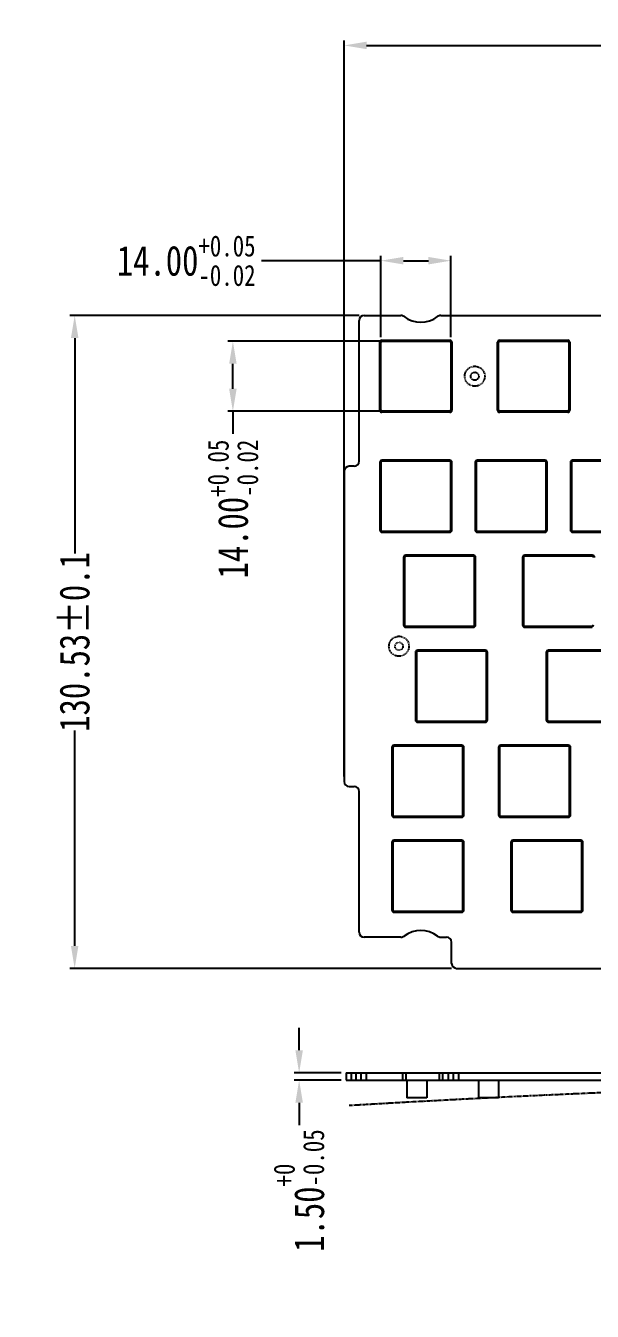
# Model space of a CAD drawing. Header units: inches. Extents: x 2039 to 2506, y 39 to 309.
# Drawn here: x 2038.5 to 2151.9, y 52.2 to 309.2 of the extents above; entities that cross this region are included whole.
import ezdxf

# ---------------------------------------------------------------- set-up
doc = ezdxf.new("R2010")
doc.units = ezdxf.units.IN
doc.header["$LTSCALE"] = 0.909449
doc.header["$MEASUREMENT"] = 0
doc.header["$PDMODE"] = 3
doc.header["$PDSIZE"] = 0.3125
for name, pattern in [('CENTER', [0.6, 0.375, -0.075, 0.075, -0.075]), ('HIDDEN', [0.2, 0.1, -0.1]), ('PHANTOM', [0.8, 0.45, -0.05, 0.1, -0.05, 0.1, -0.05])]:
    doc.linetypes.add(name, pattern=pattern)
doc.layers.get('0').update_dxf_attribs({"linetype": 'CONTINUOUS'})
doc.layers.get('Defpoints').update_dxf_attribs({"linetype": 'CONTINUOUS'})
doc.layers.add('DEFAULT_2', color=8, linetype='HIDDEN')
doc.layers.add('DEFAULT_3', color=7, linetype='PHANTOM')
doc.styles.get("Standard").update_dxf_attribs({"font": 'txt', "width": 0.8})
doc.dimstyles.get("Standard").update_dxf_attribs({"dimtxt": 6, "dimasz": 4.5, "dimexe": 1, "dimexo": 1, "dimgap": 0.09, "dimtad": 0, "dimzin": 1, "dimdsep": 46, "dimtxsty": 'Standard', "dimcen": 0.09, "dimclrd": 5, "dimclre": 5, "dimclrt": 1, "dimadec": 0, "dimazin": 0, "dimtp": 0.01, "dimtm": 0.01, "dimtfac": 1, "dimtofl": 0, "dimtmove": 0, "dimatfit": 3, "dimfxl": 1, "dimtolj": 1, "dimtzin": 4, "dimarcsym": 0})

# ---------------------------------------------------------------- blocks, each defined once
blk = doc.blocks.new('*D10')
at = {"layer": 'DEFAULT_3', "color": 3, "linetype": 'ByBlock', "lineweight": -2, "transparency": 16777216}
for p, q in [((2105.23, 251.26), (2047.34, 251.26)), ((2048.34, 246.76), (2048.34, 203.68)), ((2048.34, 125.23), (2048.34, 168.3)), ((2123.73, 120.73), (2047.34, 120.73))]:
    blk.add_line(p, q, dxfattribs=at)
at = {"layer": 'DEFAULT_3', "color": 3, "linetype": 'ByBlock', "transparency": 16777216}
for points in [[(2049.09, 246.76), (2047.59, 246.76), (2048.34, 251.26)], [(2047.59, 125.23), (2049.09, 125.23), (2048.34, 120.73)]]:
    blk.add_solid(points, dxfattribs=at)
at = {"layer": 'Defpoints', "color": 0, "linetype": 'ByBlock', "transparency": 16777216}
for p in [(2106.23, 251.26), (2048.34, 120.73), (2124.73, 120.73)]:
    blk.add_point(p, dxfattribs=at)
at = {"layer": 'DEFAULT_3', "color": 3, "linetype": 'ByBlock', "transparency": 16777216, "insert": (2048.34, 185.99), "char_height": 6, "attachment_point": 5, "rotation": 90}
blk.add_mtext('130.53%%P0.1', dxfattribs=at)
blk = doc.blocks.new('*D11')
at = {"layer": 'DEFAULT_3', "color": 3, "linetype": 'ByBlock', "lineweight": -2, "transparency": 16777216}
for p, q in [((2109.57, 262.22), (2085.69, 262.22)), ((2109.57, 246.91), (2109.57, 263.22)), ((2114.07, 262.22), (2119.07, 262.22)), ((2123.57, 246.91), (2123.57, 263.22))]:
    blk.add_line(p, q, dxfattribs=at)
at = {"layer": 'DEFAULT_3', "color": 3, "linetype": 'ByBlock', "transparency": 16777216}
for points in [[(2114.07, 262.97), (2114.07, 261.47), (2109.57, 262.22)], [(2119.07, 261.47), (2119.07, 262.97), (2123.57, 262.22)]]:
    blk.add_solid(points, dxfattribs=at)
at = {"layer": 'Defpoints', "color": 0, "linetype": 'ByBlock', "transparency": 16777216}
for p in [(2123.57, 262.22), (2109.57, 245.91), (2123.57, 245.91)]:
    blk.add_point(p, dxfattribs=at)
at = {"layer": 'DEFAULT_3', "color": 3, "linetype": 'ByBlock', "transparency": 16777216, "insert": (2070.64, 262.22), "char_height": 6, "attachment_point": 5}
blk.add_mtext('\\A1;14.00{\\H0.7x;\\S+0.05^ -0.02;}', dxfattribs=at)
blk = doc.blocks.new('*D12')
at = {"layer": 'DEFAULT_3', "color": 3, "linetype": 'ByBlock', "lineweight": -2, "transparency": 16777216}
for p, q in [((2122.37, 246.11), (2078.98, 246.11)), ((2079.98, 236.61), (2079.98, 241.61)), ((2122.37, 232.11), (2078.98, 232.11)), ((2079.98, 232.11), (2079.98, 227.61))]:
    blk.add_line(p, q, dxfattribs=at)
at = {"layer": 'DEFAULT_3', "color": 3, "linetype": 'ByBlock', "transparency": 16777216}
for points in [[(2080.73, 241.61), (2079.23, 241.61), (2079.98, 246.11)], [(2079.23, 236.61), (2080.73, 236.61), (2079.98, 232.11)]]:
    blk.add_solid(points, dxfattribs=at)
at = {"layer": 'Defpoints', "color": 0, "linetype": 'ByBlock', "transparency": 16777216}
for p in [(2079.98, 246.11), (2123.37, 246.11), (2123.37, 232.11)]:
    blk.add_point(p, dxfattribs=at)
at = {"layer": 'DEFAULT_3', "color": 3, "linetype": 'ByBlock', "transparency": 16777216, "insert": (2079.98, 212.56), "char_height": 6, "attachment_point": 5, "rotation": 90}
blk.add_mtext('\\A1;14.00{\\H0.7x;\\S+0.05^ -0.02;}', dxfattribs=at)
blk = doc.blocks.new('*D13')
at = {"layer": 'DEFAULT_3', "color": 3, "linetype": 'ByBlock', "lineweight": -2, "transparency": 16777216}
for p, q in [((2102.23, 159.11), (2102.23, 306.26)), ((2458.93, 159.11), (2458.93, 306.26)), ((2106.73, 305.26), (2170.1, 305.26)), ((2454.43, 305.26), (2207.08, 305.26))]:
    blk.add_line(p, q, dxfattribs=at)
at = {"layer": 'DEFAULT_3', "color": 3, "linetype": 'ByBlock', "transparency": 16777216}
for points in [[(2106.73, 306.01), (2106.73, 304.51), (2102.23, 305.26)], [(2454.43, 304.51), (2454.43, 306.01), (2458.93, 305.26)]]:
    blk.add_solid(points, dxfattribs=at)
at = {"layer": 'Defpoints', "color": 0, "linetype": 'ByBlock', "transparency": 16777216}
for p in [(2458.93, 305.26), (2102.23, 158.11), (2458.93, 158.11)]:
    blk.add_point(p, dxfattribs=at)
at = {"layer": 'DEFAULT_3', "color": 3, "linetype": 'ByBlock', "transparency": 16777216, "insert": (2188.59, 305.26), "char_height": 6, "attachment_point": 5}
blk.add_mtext('356.70%%P0.1', dxfattribs=at)
blk = doc.blocks.new('*D26')
at = {"layer": 'DEFAULT_3', "color": 3, "linetype": 'ByBlock', "lineweight": -2, "transparency": 16777216}
for p, q in [((2093.23, 104.36), (2093.23, 108.86)), ((2101.61, 99.86), (2092.23, 99.86)), ((2101.61, 98.36), (2092.23, 98.36)), ((2093.23, 93.86), (2093.23, 89.36))]:
    blk.add_line(p, q, dxfattribs=at)
at = {"layer": 'DEFAULT_3', "color": 3, "linetype": 'ByBlock', "transparency": 16777216}
for points in [[(2092.48, 104.36), (2093.98, 104.36), (2093.23, 99.86)], [(2093.98, 93.86), (2092.48, 93.86), (2093.23, 98.36)]]:
    blk.add_solid(points, dxfattribs=at)
at = {"layer": 'Defpoints', "color": 0, "linetype": 'ByBlock', "transparency": 16777216}
for p in [(2093.23, 99.86), (2102.61, 99.86), (2102.61, 98.36)]:
    blk.add_point(p, dxfattribs=at)
at = {"layer": 'DEFAULT_3', "color": 3, "linetype": 'ByBlock', "transparency": 16777216, "insert": (2093.23, 76.31), "char_height": 6, "attachment_point": 5, "rotation": 90}
blk.add_mtext('1.50{\\H0.7x;\\S+0^ -0.05;}', dxfattribs=at)

msp = doc.modelspace()

# ---------------------------------------------------------------- linework, layer by layer
at = {"color": 7, "linetype": 'Continuous'}
for p, q in [((2105.227, 222.115), (2105.227, 250.26)), ((2106.227, 251.26), (2113.594, 251.26)), ((2121.534, 251.26), (2192.78, 251.26)), ((2109.373, 232.313), (2109.373, 245.913)), ((2109.573, 245.913), (2109.373, 245.913)), ((2109.573, 232.313), (2109.573, 245.913)), ((2109.773, 246.313), (2109.773, 246.113)), ((2109.773, 246.313), (2123.373, 246.313)), ((2109.773, 246.113), (2123.373, 246.113)), ((2123.373, 246.113), (2123.373, 246.313)), ((2123.573, 245.913), (2123.573, 232.313)), ((2123.773, 245.913), (2123.573, 245.913)), ((2123.773, 245.913), (2123.773, 232.313)), ((2132.933, 232.313), (2132.933, 245.913)), ((2132.933, 245.913), (2133.133, 245.913)), ((2133.133, 232.313), (2133.133, 245.913)), ((2133.333, 246.313), (2133.333, 246.113)), ((2133.333, 246.313), (2146.933, 246.313)), ((2133.333, 246.113), (2146.933, 246.113)), ((2146.933, 246.313), (2146.933, 246.113)), ((2147.133, 245.913), (2147.133, 232.313)), ((2147.333, 245.913), (2147.133, 245.913)), ((2147.333, 245.913), (2147.333, 232.313)), ((2109.373, 232.313), (2109.573, 232.313)), ((2109.773, 232.113), (2109.773, 231.913)), ((2123.373, 232.113), (2109.773, 232.113)), ((2123.373, 231.913), (2109.773, 231.913)), ((2123.373, 231.913), (2123.373, 232.113)), ((2123.573, 232.313), (2123.773, 232.313)), ((2132.933, 232.313), (2133.133, 232.313)), ((2133.333, 231.913), (2133.333, 232.113)), ((2146.933, 232.113), (2133.333, 232.113)), ((2146.933, 231.913), (2133.333, 231.913)), ((2146.933, 231.913), (2146.933, 232.113)), ((2147.333, 232.313), (2147.133, 232.313)), ((2104.227, 221.115), (2103.227, 221.115)), ((2109.373, 221.88), (2109.373, 208.38)), ((2109.573, 221.88), (2109.373, 221.88)), ((2109.573, 221.88), (2109.573, 208.38)), ((2109.823, 222.33), (2109.823, 222.13)), ((2123.323, 222.33), (2109.823, 222.33)), ((2123.323, 222.13), (2109.823, 222.13)), ((2123.323, 222.13), (2123.323, 222.33)), ((2123.573, 208.38), (2123.573, 221.88)), ((2123.773, 221.88), (2123.573, 221.88)), ((2123.773, 208.38), (2123.773, 221.88)), ((2128.423, 221.88), (2128.423, 208.38)), ((2128.623, 221.88), (2128.423, 221.88)), ((2128.623, 221.88), (2128.623, 208.38)), ((2128.873, 222.33), (2128.873, 222.13)), ((2142.373, 222.33), (2128.873, 222.33)), ((2142.373, 222.13), (2128.873, 222.13)), ((2142.373, 222.13), (2142.373, 222.33)), ((2142.623, 208.38), (2142.623, 221.88)), ((2142.823, 221.88), (2142.623, 221.88)), ((2142.823, 208.38), (2142.823, 221.88)), ((2147.473, 221.88), (2147.473, 208.38)), ((2147.673, 221.88), (2147.473, 221.88)), ((2147.673, 221.88), (2147.673, 208.38)), ((2147.923, 222.33), (2147.923, 222.13)), ((2161.423, 222.33), (2147.923, 222.33)), ((2161.423, 222.13), (2147.923, 222.13)), ((2102.227, 220.115), (2102.227, 158.115)), ((2109.373, 208.38), (2109.573, 208.38)), ((2123.573, 208.38), (2123.773, 208.38)), ((2128.423, 208.38), (2128.623, 208.38)), ((2142.623, 208.38), (2142.823, 208.38)), ((2147.473, 208.38), (2147.673, 208.38)), ((2109.823, 208.13), (2109.823, 207.93)), ((2109.823, 208.13), (2123.323, 208.13)), ((2109.823, 207.93), (2123.323, 207.93)), ((2123.323, 207.93), (2123.323, 208.13)), ((2128.873, 208.13), (2128.873, 207.93)), ((2128.873, 208.13), (2142.373, 208.13)), ((2128.873, 207.93), (2142.373, 207.93)), ((2142.373, 207.93), (2142.373, 208.13)), ((2147.923, 208.13), (2147.923, 207.93)), ((2147.923, 208.13), (2161.423, 208.13)), ((2147.923, 207.93), (2161.423, 207.93)), ((2114.573, 203.33), (2114.573, 203.13)), ((2128.073, 203.33), (2114.573, 203.33)), ((2128.073, 203.13), (2114.573, 203.13)), ((2128.073, 203.13), (2128.073, 203.33)), ((2138.358, 203.345), (2138.358, 203.145)), ((2151.858, 203.345), (2138.358, 203.345)), ((2151.858, 203.145), (2138.358, 203.145)), ((2151.858, 203.145), (2151.858, 203.345)), ((2114.123, 202.88), (2114.123, 189.38)), ((2114.323, 202.88), (2114.123, 202.88)), ((2114.323, 202.88), (2114.323, 189.38)), ((2128.323, 189.38), (2128.323, 202.88)), ((2128.523, 202.88), (2128.323, 202.88)), ((2128.523, 189.38), (2128.523, 202.88)), ((2137.908, 202.895), (2137.908, 189.395)), ((2138.108, 202.895), (2137.908, 202.895)), ((2138.108, 202.895), (2138.108, 189.395)), ((2114.123, 189.38), (2114.323, 189.38)), ((2114.573, 189.13), (2114.573, 188.93)), ((2114.573, 189.13), (2128.073, 189.13)), ((2114.573, 188.93), (2128.073, 188.93)), ((2128.073, 188.93), (2128.073, 189.13)), ((2128.323, 189.38), (2128.523, 189.38)), ((2137.908, 189.395), (2138.108, 189.395)), ((2138.358, 189.145), (2138.358, 188.945)), ((2138.358, 189.145), (2151.858, 189.145)), ((2138.358, 188.945), (2151.858, 188.945)), ((2151.858, 188.945), (2151.858, 189.145)), ((2116.498, 183.895), (2116.498, 170.395)), ((2116.698, 183.895), (2116.498, 183.895)), ((2116.698, 183.895), (2116.698, 170.395)), ((2116.948, 184.345), (2116.948, 184.145)), ((2130.448, 184.345), (2116.948, 184.345)), ((2130.448, 184.145), (2116.948, 184.145)), ((2130.448, 184.145), (2130.448, 184.345)), ((2130.698, 170.395), (2130.698, 183.895)), ((2130.898, 183.895), (2130.698, 183.895)), ((2130.898, 170.395), (2130.898, 183.895)), ((2142.658, 183.895), (2142.658, 170.395)), ((2142.858, 183.895), (2142.658, 183.895)), ((2142.858, 183.895), (2142.858, 170.395)), ((2143.108, 184.345), (2143.108, 184.145)), ((2156.608, 184.345), (2143.108, 184.345)), ((2156.608, 184.145), (2143.108, 184.145)), ((2116.498, 170.395), (2116.698, 170.395)), ((2116.948, 170.145), (2116.948, 169.945)), ((2116.948, 170.145), (2130.448, 170.145)), ((2116.948, 169.945), (2130.448, 169.945)), ((2130.448, 169.945), (2130.448, 170.145)), ((2130.698, 170.395), (2130.898, 170.395)), ((2142.658, 170.395), (2142.858, 170.395)), ((2143.108, 170.145), (2143.108, 169.945)), ((2143.108, 170.145), (2156.608, 170.145)), ((2143.108, 169.945), (2156.608, 169.945)), ((2111.783, 164.895), (2111.783, 151.395)), ((2111.983, 164.895), (2111.783, 164.895)), ((2111.983, 164.895), (2111.983, 151.395)), ((2112.233, 165.345), (2112.233, 165.145)), ((2125.733, 165.345), (2112.233, 165.345)), ((2125.733, 165.145), (2112.233, 165.145)), ((2125.733, 165.145), (2125.733, 165.345)), ((2125.983, 151.395), (2125.983, 164.895)), ((2126.183, 164.895), (2125.983, 164.895)), ((2126.183, 151.395), (2126.183, 164.895)), ((2133.108, 164.895), (2133.108, 151.395)), ((2133.308, 164.895), (2133.108, 164.895)), ((2133.308, 164.895), (2133.308, 151.395)), ((2133.558, 165.345), (2133.558, 165.145)), ((2147.058, 165.345), (2133.558, 165.345)), ((2147.058, 165.145), (2133.558, 165.145)), ((2147.058, 165.145), (2147.058, 165.345)), ((2147.308, 151.395), (2147.308, 164.895)), ((2147.508, 164.895), (2147.308, 164.895)), ((2147.508, 151.395), (2147.508, 164.895)), ((2103.227, 157.115), (2104.227, 157.115)), ((2105.227, 127.962), (2105.227, 156.115)), ((2111.783, 151.395), (2111.983, 151.395)), ((2112.233, 151.145), (2112.233, 150.945)), ((2112.233, 151.145), (2125.733, 151.145)), ((2112.233, 150.945), (2125.733, 150.945)), ((2125.733, 150.945), (2125.733, 151.145)), ((2125.983, 151.395), (2126.183, 151.395)), ((2133.108, 151.395), (2133.308, 151.395)), ((2133.558, 151.145), (2133.558, 150.945)), ((2133.558, 151.145), (2147.058, 151.145)), ((2133.558, 150.945), (2147.058, 150.945)), ((2147.058, 150.945), (2147.058, 151.145)), ((2147.308, 151.395), (2147.508, 151.395)), ((2111.783, 145.895), (2111.783, 132.395)), ((2111.983, 145.895), (2111.783, 145.895)), ((2111.983, 145.895), (2111.983, 132.395)), ((2112.233, 146.345), (2112.233, 146.145)), ((2125.733, 146.345), (2112.233, 146.345)), ((2125.733, 146.145), (2112.233, 146.145)), ((2125.733, 146.145), (2125.733, 146.345)), ((2125.983, 132.395), (2125.983, 145.895)), ((2126.183, 145.895), (2125.983, 145.895)), ((2126.183, 132.395), (2126.183, 145.895)), ((2135.583, 145.895), (2135.583, 132.395)), ((2135.783, 145.895), (2135.583, 145.895)), ((2135.783, 145.895), (2135.783, 132.395)), ((2136.033, 146.345), (2136.033, 146.145)), ((2149.533, 146.345), (2136.033, 146.345)), ((2149.533, 146.145), (2136.033, 146.145)), ((2149.533, 146.145), (2149.533, 146.345)), ((2149.783, 132.395), (2149.783, 145.895)), ((2149.983, 145.895), (2149.783, 145.895)), ((2149.983, 132.395), (2149.983, 145.895)), ((2111.783, 132.395), (2111.983, 132.395)), ((2112.233, 132.145), (2112.233, 131.945)), ((2112.233, 132.145), (2125.733, 132.145)), ((2112.233, 131.945), (2125.733, 131.945)), ((2125.733, 131.945), (2125.733, 132.145)), ((2125.983, 132.395), (2126.183, 132.395)), ((2135.583, 132.395), (2135.783, 132.395)), ((2136.033, 132.145), (2136.033, 131.945)), ((2136.033, 132.145), (2149.533, 132.145)), ((2136.033, 131.945), (2149.533, 131.945)), ((2149.533, 131.945), (2149.533, 132.145)), ((2149.783, 132.395), (2149.983, 132.395)), ((2113.594, 126.962), (2106.227, 126.962)), ((2121.534, 126.962), (2122.727, 126.962)), ((2123.727, 121.73), (2123.727, 125.962)), ((2124.727, 120.73), (2186.726, 120.73)), ((2102.606, 99.865), (2102.606, 98.365)), ((2102.606, 99.865), (2459.307, 99.865)), ((2102.606, 98.365), (2459.307, 98.365)), ((2103.606, 99.865), (2103.606, 98.365)), ((2104.606, 98.365), (2104.606, 99.865)), ((2105.606, 98.365), (2105.606, 99.865)), ((2106.606, 99.865), (2106.606, 98.365)), ((2113.974, 98.365), (2113.974, 99.865)), ((2114.585, 99.865), (2114.585, 98.365)), ((2114.791, 98.365), (2114.791, 94.865)), ((2118.791, 98.365), (2118.791, 94.865)), ((2121.303, 98.365), (2121.303, 99.865)), ((2121.913, 99.865), (2121.913, 98.365)), ((2123.106, 98.365), (2123.106, 99.865)), ((2124.106, 98.365), (2124.106, 99.865)), ((2125.106, 99.865), (2125.106, 98.365)), ((2129.087, 98.365), (2129.087, 94.865)), ((2133.087, 98.365), (2133.087, 94.865)), ((2118.791, 94.865), (2114.791, 94.865)), ((2133.087, 94.865), (2129.087, 94.865))]:
    msp.add_line(p, q, dxfattribs=at)
for centre, radius, start, end in [((2106.227, 250.26), 1, 90, 180), ((2113.594, 250.26), 1, 52.35662, 90), ((2117.564, 255.407), 5.5, 232.35662, 307.64338), ((2121.534, 250.26), 1, 90, 127.64338), ((2109.773, 245.913), 0.4, 90.00008, 179.99992), ((2109.773, 245.913), 0.2, 90.00013, 179.99967), ((2123.373, 245.913), 0.4, 0.00008, 89.99992), ((2123.373, 245.913), 0.2, 0, 89.99967), ((2133.333, 245.913), 0.4, 90, 180), ((2133.333, 245.913), 0.2, 90, 180), ((2146.933, 245.913), 0.4, 0, 90), ((2146.933, 245.913), 0.2, 0, 90), ((2109.773, 232.313), 0.4, 180.00008, 269.99992), ((2109.773, 232.313), 0.2, 180.00013, 269.99967), ((2123.373, 232.313), 0.4, 270.00008, 359.99992), ((2123.373, 232.313), 0.2, 270.00013, 0), ((2133.333, 232.313), 0.4, 180, 270), ((2133.333, 232.313), 0.2, 180, 270), ((2146.933, 232.313), 0.4, 270, 0), ((2146.933, 232.313), 0.2, 270, 0), ((2103.227, 220.115), 1, 90, 180), ((2104.227, 222.115), 1, 270, 0), ((2109.823, 221.88), 0.45, 90.00003, 179.99997), ((2109.823, 221.88), 0.25, 90, 180.00003), ((2123.323, 221.88), 0.45, 0.00003, 89.99997), ((2123.323, 221.88), 0.25, 0, 90.00003), ((2128.873, 221.88), 0.45, 90.00003, 179.99997), ((2128.873, 221.88), 0.25, 90, 180.00003), ((2142.373, 221.88), 0.45, 0.00003, 89.99997), ((2142.373, 221.88), 0.25, 0, 90.00003), ((2147.923, 221.88), 0.45, 90.00003, 179.99997), ((2147.923, 221.88), 0.25, 90, 180.00003), ((2109.823, 208.38), 0.45, 180.00003, 269.99997), ((2109.823, 208.38), 0.25, 180, 270.00003), ((2123.323, 208.38), 0.45, 270.00003, 359.99997), ((2123.323, 208.38), 0.25, 270, 360), ((2128.873, 208.38), 0.45, 180.00003, 269.99997), ((2128.873, 208.38), 0.25, 180, 270.00003), ((2142.373, 208.38), 0.45, 270.00003, 359.99997), ((2142.373, 208.38), 0.25, 270, 360), ((2147.923, 208.38), 0.45, 180.00003, 269.99997), ((2147.923, 208.38), 0.25, 180, 270.00003), ((2114.573, 202.88), 0.45, 90.00003, 179.99997), ((2114.573, 202.88), 0.25, 90, 180.00003), ((2128.073, 202.88), 0.45, 0.00003, 89.99997), ((2128.073, 202.88), 0.25, 0, 90.00003), ((2138.358, 202.895), 0.45, 90.00003, 179.99997), ((2138.358, 202.895), 0.25, 90, 180.00003), ((2151.858, 202.895), 0.45, 0.00003, 89.99997), ((2151.858, 202.895), 0.25, 0, 90.00003), ((2114.573, 189.38), 0.45, 180.00003, 269.99997), ((2114.573, 189.38), 0.25, 180, 270.00003), ((2128.073, 189.38), 0.45, 270.00003, 359.99997), ((2128.073, 189.38), 0.25, 270, 360), ((2138.358, 189.395), 0.45, 180.00003, 269.99997), ((2138.358, 189.395), 0.25, 180, 270.00003), ((2151.858, 189.395), 0.25, 270, 360), ((2116.948, 183.895), 0.45, 90.00003, 179.99997), ((2116.948, 183.895), 0.25, 90, 180.00003), ((2130.448, 183.895), 0.45, 0.00003, 89.99997), ((2130.448, 183.895), 0.25, 0, 90.00003), ((2143.108, 183.895), 0.45, 90.00003, 179.99997), ((2143.108, 183.895), 0.25, 90, 180.00003), ((2116.948, 170.395), 0.45, 180.00003, 269.99997), ((2116.948, 170.395), 0.25, 180, 270.00003), ((2130.448, 170.395), 0.45, 270.00003, 359.99997), ((2130.448, 170.395), 0.25, 270, 0), ((2143.108, 170.395), 0.45, 180.00003, 269.99997), ((2143.108, 170.395), 0.25, 180, 270.00003), ((2112.233, 164.895), 0.45, 90.00003, 179.99997), ((2112.233, 164.895), 0.25, 90, 180.00003), ((2125.733, 164.895), 0.45, 0.00003, 89.99997), ((2125.733, 164.895), 0.25, 0, 90.00003), ((2133.558, 164.895), 0.45, 90.00003, 179.99997), ((2133.558, 164.895), 0.25, 90, 180.00003), ((2147.058, 164.895), 0.45, 0.00003, 89.99997), ((2147.058, 164.895), 0.25, 0, 90.00003), ((2103.227, 158.115), 1, 180, 270), ((2104.227, 156.115), 1, 0, 90), ((2112.233, 151.395), 0.45, 180.00003, 269.99997), ((2112.233, 151.395), 0.25, 180, 270.00003), ((2125.733, 151.395), 0.45, 270.00003, 359.99997), ((2125.733, 151.395), 0.25, 270, 360), ((2133.558, 151.395), 0.45, 180.00003, 269.99997), ((2133.558, 151.395), 0.25, 180, 270.00003), ((2147.058, 151.395), 0.45, 270.00003, 359.99997), ((2147.058, 151.395), 0.25, 270, 360), ((2112.233, 145.895), 0.45, 90.00003, 179.99997), ((2112.233, 145.895), 0.25, 90, 180.00003), ((2125.733, 145.895), 0.45, 0.00003, 89.99997), ((2125.733, 145.895), 0.25, 0, 90.00003), ((2136.033, 145.895), 0.45, 90.00003, 179.99997), ((2136.033, 145.895), 0.25, 90, 180.00003), ((2149.533, 145.895), 0.45, 0.00003, 89.99997), ((2149.533, 145.895), 0.25, 0, 90.00003), ((2112.233, 132.395), 0.45, 180.00003, 269.99997), ((2112.233, 132.395), 0.25, 180, 270.00003), ((2125.733, 132.395), 0.45, 270.00003, 359.99997), ((2125.733, 132.395), 0.25, 270, 360), ((2136.033, 132.395), 0.45, 180.00003, 269.99997), ((2136.033, 132.395), 0.25, 180, 270.00003), ((2149.533, 132.395), 0.45, 270.00003, 359.99997), ((2149.533, 132.395), 0.25, 270, 360), ((2106.227, 127.962), 1, 180, 270), ((2113.594, 127.962), 1, 270, 307.64163), ((2117.564, 122.815), 5.5, 52.35837, 127.64163), ((2121.534, 127.962), 1, 232.35837, 270), ((2122.727, 125.962), 1, 0, 90), ((2124.727, 121.73), 1, 180, 270)]:
    msp.add_arc(centre, radius, start, end, dxfattribs=at)
at = {"layer": 'DEFAULT_2', "color": 8, "linetype": 'HIDDEN'}
for p, q in [((2126.87, 240.806), (2126.872, 240.807)), ((2126.943, 237.359), (2126.941, 237.361)), ((2111.715, 186.822), (2111.717, 186.824)), ((2111.788, 183.376), (2111.786, 183.377))]:
    msp.add_line(p, q, dxfattribs=at)
for centre, radius in [((2128.353, 239.113), 2), ((2128.353, 239.113), 0.8), ((2113.198, 185.13), 2), ((2113.198, 185.13), 0.8)]:
    msp.add_circle(centre, radius, dxfattribs=at)
at = {"layer": 'DEFAULT_3', "linetype": 'CENTER'}
msp.add_arc((2275.084, -2786.659), 2885.078, 86.325511, 93.414779, dxfattribs=at)

# ---------------------------------------------------------------- dimensions: what is measured, and where the dimension line sits
at = {"layer": 'DEFAULT_3', "linetype": 'ByBlock'}
for base, p1, p2, text, picture, middle in [((2458.927, 305.26), (2102.227, 158.115), (2458.927, 158.115), '<>%%P0.1', '*D13', (2188.595, 305.26)), ((2123.573, 262.217), (2109.573, 245.913), (2123.573, 245.913), '\\A1;<>{\\H0.7x;\\S+0.05^ -0.02;}', '*D11', (2070.638, 262.217))]:
    dim = msp.add_linear_dim(base=base, p1=p1, p2=p2, text=text, dimstyle='Standard', override={"dimclrd": 3, "dimclre": 3, "dimclrt": 3, "dimtfillclr": 256}, dxfattribs=at)
    dim.commit()
    dim.dimension.update_dxf_attribs({"geometry": picture, "text_midpoint": middle, "dimtype": 160})
for base, p1, p2, text, picture, middle in [((2048.341, 120.73), (2106.227, 251.26), (2124.727, 120.73), '<>%%P0.1', '*D10', (2048.341, 185.995)), ((2079.975, 246.113), (2123.373, 232.113), (2123.373, 246.113), '\\A1;<>{\\H0.7x;\\S+0.05^ -0.02;}', '*D12', (2079.975, 212.563)), ((2093.227, 99.865), (2102.606, 98.365), (2102.606, 99.865), '<>{\\H0.7x;\\S+0^ -0.05;}', '*D26', (2093.227, 76.315))]:
    dim = msp.add_linear_dim(base=base, p1=p1, p2=p2, angle=90, text=text, dimstyle='Standard', override={"dimclrd": 3, "dimclre": 3, "dimclrt": 3, "dimtfillclr": 256}, dxfattribs=at)
    dim.commit()
    dim.dimension.update_dxf_attribs({"geometry": picture, "text_midpoint": middle, "dimtype": 160})

doc.saveas('drawing.dxf')
